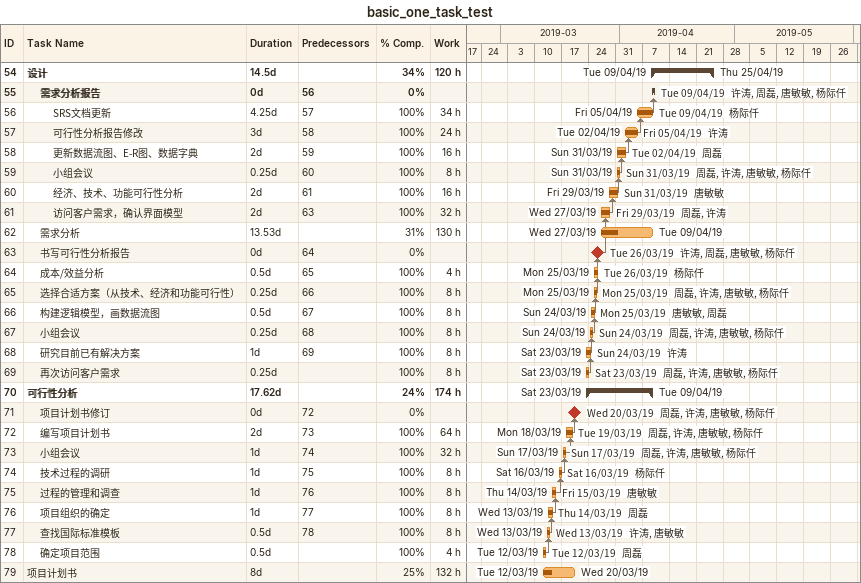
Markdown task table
basic_one_task_test

| ID | Level | Task | Duration | Start | Finish | Predecessors | Resources | % complete | Work (h) |
|---|---|---|---|---|---|---|---|---|---|
| 54 | 1 | **设计** | 14.5d | 2019-04-09 | 2019-04-25 |  |  | 34 | 120 |
| 55 | 2 | **需求分析报告** | 0d | 2019-04-09 | 2019-04-09 | 56 | 许涛, 周磊, 唐敏敏, 杨际仟 | 0 |  |
| 56 | 3 | SRS文档更新 | 4.25d | 2019-04-05 | 2019-04-09 | 57 | 杨际仟 | 100 | 34 |
| 57 | 3 | 可行性分析报告修改 | 3d | 2019-04-02 | 2019-04-05 | 58 | 许涛 | 100 | 24 |
| 58 | 3 | 更新数据流图、E-R图、数据字典 | 2d | 2019-03-31 | 2019-04-02 | 59 | 周磊 | 100 | 16 |
| 59 | 3 | 小组会议 | 0.25d | 2019-03-31 | 2019-03-31 | 60 | 周磊, 许涛, 唐敏敏, 杨际仟 | 100 | 8 |
| 60 | 3 | 经济、技术、功能可行性分析 | 2d | 2019-03-29 | 2019-03-31 | 61 | 唐敏敏 | 100 | 16 |
| 61 | 3 | 访问客户需求，确认界面模型 | 2d | 2019-03-27 | 2019-03-29 | 63 | 周磊, 许涛 | 100 | 32 |
| 62 | 2 | 需求分析 | 13.53d | 2019-03-27 | 2019-04-09 |  |  | 31 | 130 |
| 63 | 2 | 书写可行性分析报告 | 0d | 2019-03-26 | 2019-03-26 | 64 | 许涛, 周磊, 唐敏敏, 杨际仟 | 0 |  |
| 64 | 2 | 成本/效益分析 | 0.5d | 2019-03-25 | 2019-03-26 | 65 | 杨际仟 | 100 | 4 |
| 65 | 2 | 选择合适方案（从技术、经济和功能可行性） | 0.25d | 2019-03-25 | 2019-03-25 | 66 | 周磊, 许涛, 唐敏敏, 杨际仟 | 100 | 8 |
| 66 | 2 | 构建逻辑模型，画数据流图 | 0.5d | 2019-03-24 | 2019-03-25 | 67 | 唐敏敏, 周磊 | 100 | 8 |
| 67 | 2 | 小组会议 | 0.25d | 2019-03-24 | 2019-03-24 | 68 | 周磊, 许涛, 唐敏敏, 杨际仟 | 100 | 8 |
| 68 | 2 | 研究目前已有解决方案 | 1d | 2019-03-23 | 2019-03-24 | 69 | 许涛 | 100 | 8 |
| 69 | 2 | 再次访问客户需求 | 0.25d | 2019-03-23 | 2019-03-23 |  | 周磊, 许涛, 唐敏敏, 杨际仟 | 100 | 8 |
| 70 | 1 | **可行性分析** | 17.62d | 2019-03-23 | 2019-04-09 |  |  | 24 | 174 |
| 71 | 2 | 项目计划书修订 | 0d | 2019-03-20 | 2019-03-20 | 72 | 周磊, 许涛, 唐敏敏, 杨际仟 | 0 |  |
| 72 | 2 | 编写项目计划书 | 2d | 2019-03-18 | 2019-03-19 | 73 | 周磊, 许涛, 唐敏敏, 杨际仟 | 100 | 64 |
| 73 | 2 | 小组会议 | 1d | 2019-03-17 | 2019-03-17 | 74 | 周磊, 许涛, 唐敏敏, 杨际仟 | 100 | 32 |
| 74 | 2 | 技术过程的调研 | 1d | 2019-03-16 | 2019-03-16 | 75 | 杨际仟 | 100 | 8 |
| 75 | 2 | 过程的管理和调查 | 1d | 2019-03-14 | 2019-03-15 | 76 | 唐敏敏 | 100 | 8 |
| 76 | 2 | 项目组织的确定 | 1d | 2019-03-13 | 2019-03-14 | 77 | 周磊 | 100 | 8 |
| 77 | 2 | 查找国际标准模板 | 0.5d | 2019-03-13 | 2019-03-13 | 78 | 许涛, 唐敏敏 | 100 | 8 |
| 78 | 2 | 确定项目范围 | 0.5d | 2019-03-12 | 2019-03-12 |  | 周磊 | 100 | 4 |
| 79 | 1 | 项目计划书 | 8d | 2019-03-12 | 2019-03-20 |  |  | 25 | 132 |
